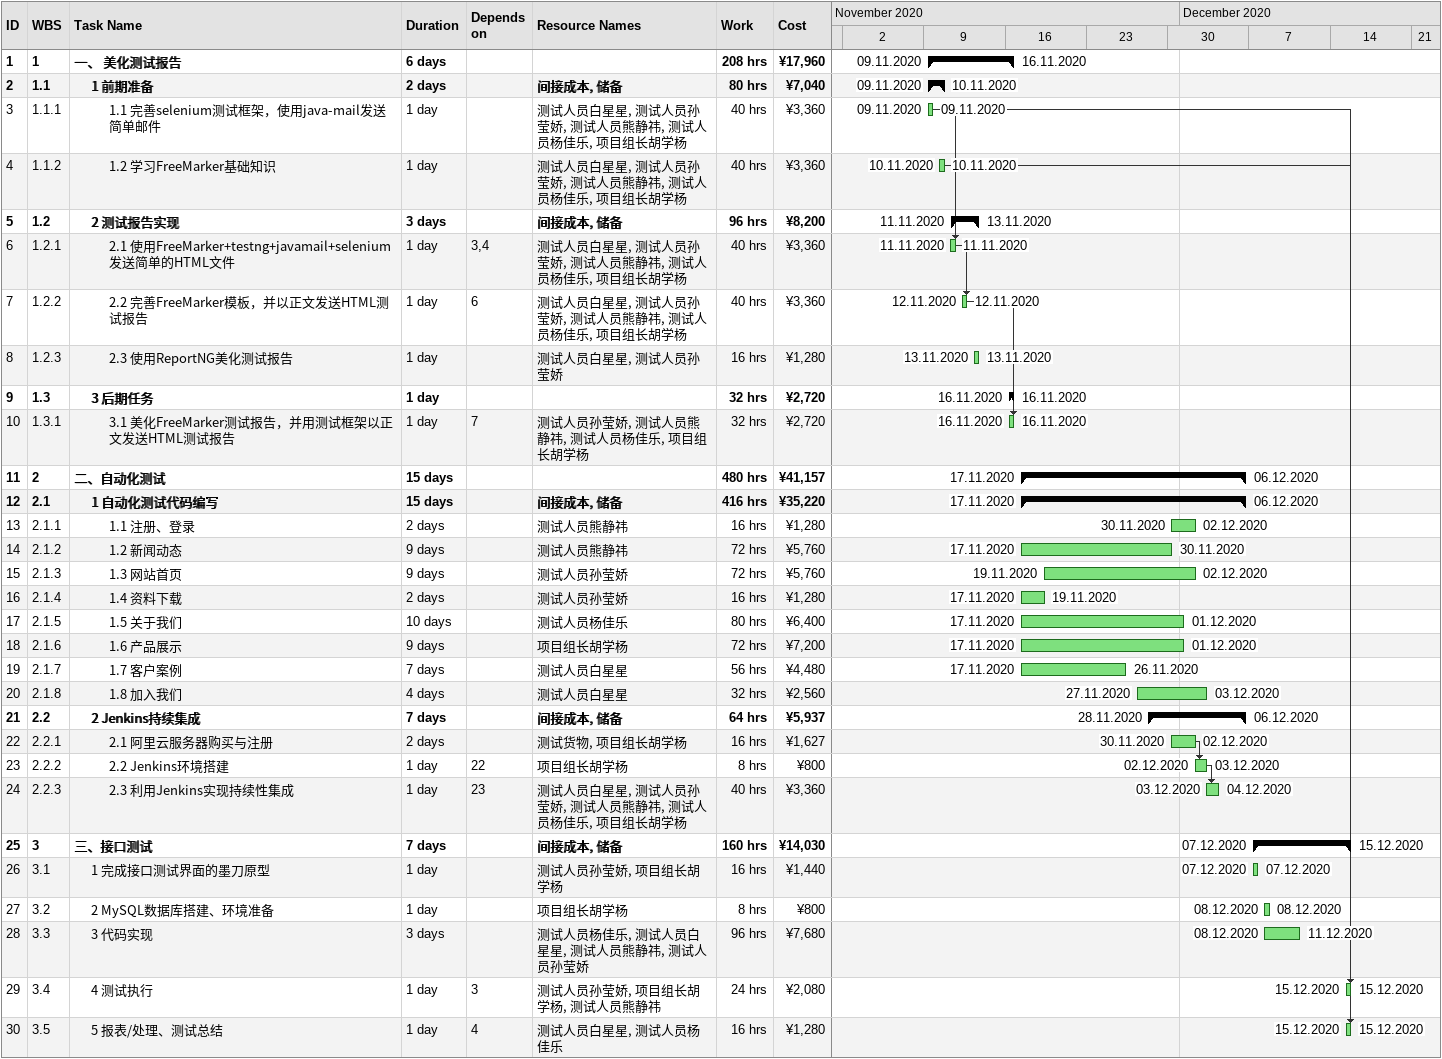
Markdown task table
| ID | WBS | Task | Duration | Start | Finish | Predecessors | Resources | Work (h) | Cost (¥) |
|---|---|---|---|---|---|---|---|---|---|
| 1 | 1 | **一、 美化测试报告** | 6d | 2020-11-09 | 2020-11-16 |  |  | 208 | 17960 |
| 2 | 1.1 | **1 前期准备** | 2d | 2020-11-09 | 2020-11-10 |  | 间接成本, 储备 | 80 | 7040 |
| 3 | 1.1.1 | 1.1 完善selenium测试框架，使用java-mail发送简单邮件 | 1d | 2020-11-09 | 2020-11-09 |  | 测试人员白星星, 测试人员孙莹娇, 测试人员熊静祎, 测试人员杨佳乐, 项目组长胡学杨 | 40 | 3360 |
| 4 | 1.1.2 | 1.2 学习FreeMarker基础知识 | 1d | 2020-11-10 | 2020-11-10 |  | 测试人员白星星, 测试人员孙莹娇, 测试人员熊静祎, 测试人员杨佳乐, 项目组长胡学杨 | 40 | 3360 |
| 5 | 1.2 | **2 测试报告实现** | 3d | 2020-11-11 | 2020-11-13 |  | 间接成本, 储备 | 96 | 8200 |
| 6 | 1.2.1 | 2.1 使用FreeMarker+testng+javamail+selenium发送简单的HTML文件 | 1d | 2020-11-11 | 2020-11-11 | 3, 4 | 测试人员白星星, 测试人员孙莹娇, 测试人员熊静祎, 测试人员杨佳乐, 项目组长胡学杨 | 40 | 3360 |
| 7 | 1.2.2 | 2.2 完善FreeMarker模板，并以正文发送HTML测试报告 | 1d | 2020-11-12 | 2020-11-12 | 6 | 测试人员白星星, 测试人员孙莹娇, 测试人员熊静祎, 测试人员杨佳乐, 项目组长胡学杨 | 40 | 3360 |
| 8 | 1.2.3 | 2.3 使用ReportNG美化测试报告 | 1d | 2020-11-13 | 2020-11-13 |  | 测试人员白星星, 测试人员孙莹娇 | 16 | 1280 |
| 9 | 1.3 | **3 后期任务** | 1d | 2020-11-16 | 2020-11-16 |  |  | 32 | 2720 |
| 10 | 1.3.1 | 3.1 美化FreeMarker测试报告，并用测试框架以正文发送HTML测试报告 | 1d | 2020-11-16 | 2020-11-16 | 7 | 测试人员孙莹娇, 测试人员熊静祎, 测试人员杨佳乐, 项目组长胡学杨 | 32 | 2720 |
| 11 | 2 | **二、自动化测试** | 15d | 2020-11-17 | 2020-12-06 |  |  | 480 | 41157 |
| 12 | 2.1 | **1 自动化测试代码编写** | 15d | 2020-11-17 | 2020-12-06 |  | 间接成本, 储备 | 416 | 35220 |
| 13 | 2.1.1 | 1.1 注册、登录 | 2d | 2020-11-30 | 2020-12-02 |  | 测试人员熊静祎 | 16 | 1280 |
| 14 | 2.1.2 | 1.2 新闻动态 | 9d | 2020-11-17 | 2020-11-30 |  | 测试人员熊静祎 | 72 | 5760 |
| 15 | 2.1.3 | 1.3 网站首页 | 9d | 2020-11-19 | 2020-12-02 |  | 测试人员孙莹娇 | 72 | 5760 |
| 16 | 2.1.4 | 1.4 资料下载 | 2d | 2020-11-17 | 2020-11-19 |  | 测试人员孙莹娇 | 16 | 1280 |
| 17 | 2.1.5 | 1.5 关于我们 | 10d | 2020-11-17 | 2020-12-01 |  | 测试人员杨佳乐 | 80 | 6400 |
| 18 | 2.1.6 | 1.6 产品展示 | 9d | 2020-11-17 | 2020-12-01 |  | 项目组长胡学杨 | 72 | 7200 |
| 19 | 2.1.7 | 1.7 客户案例 | 7d | 2020-11-17 | 2020-11-26 |  | 测试人员白星星 | 56 | 4480 |
| 20 | 2.1.8 | 1.8 加入我们 | 4d | 2020-11-27 | 2020-12-03 |  | 测试人员白星星 | 32 | 2560 |
| 21 | 2.2 | **2 Jenkins持续集成** | 7d | 2020-11-28 | 2020-12-06 |  | 间接成本, 储备 | 64 | 5937 |
| 22 | 2.2.1 | 2.1 阿里云服务器购买与注册 | 2d | 2020-11-30 | 2020-12-02 |  | 测试货物, 项目组长胡学杨 | 16 | 1627 |
| 23 | 2.2.2 | 2.2 Jenkins环境搭建 | 1d | 2020-12-02 | 2020-12-03 | 22 | 项目组长胡学杨 | 8 | 800 |
| 24 | 2.2.3 | 2.3 利用Jenkins实现持续性集成 | 1d | 2020-12-03 | 2020-12-04 | 23 | 测试人员白星星, 测试人员孙莹娇, 测试人员熊静祎, 测试人员杨佳乐, 项目组长胡学杨 | 40 | 3360 |
| 25 | 3 | **三、接口测试** | 7d | 2020-12-07 | 2020-12-15 |  | 间接成本, 储备 | 160 | 14030 |
| 26 | 3.1 | 1 完成接口测试界面的墨刀原型 | 1d | 2020-12-07 | 2020-12-07 |  | 测试人员孙莹娇, 项目组长胡学杨 | 16 | 1440 |
| 27 | 3.2 | 2 MySQL数据库搭建、环境准备 | 1d | 2020-12-08 | 2020-12-08 |  | 项目组长胡学杨 | 8 | 800 |
| 28 | 3.3 | 3 代码实现 | 3d | 2020-12-08 | 2020-12-11 |  | 测试人员杨佳乐, 测试人员白星星, 测试人员熊静祎, 测试人员孙莹娇 | 96 | 7680 |
| 29 | 3.4 | 4 测试执行 | 1d | 2020-12-15 | 2020-12-15 | 3 | 测试人员孙莹娇, 项目组长胡学杨, 测试人员熊静祎 | 24 | 2080 |
| 30 | 3.5 | 5 报表/处理、测试总结 | 1d | 2020-12-15 | 2020-12-15 | 4 | 测试人员白星星, 测试人员杨佳乐 | 16 | 1280 |
